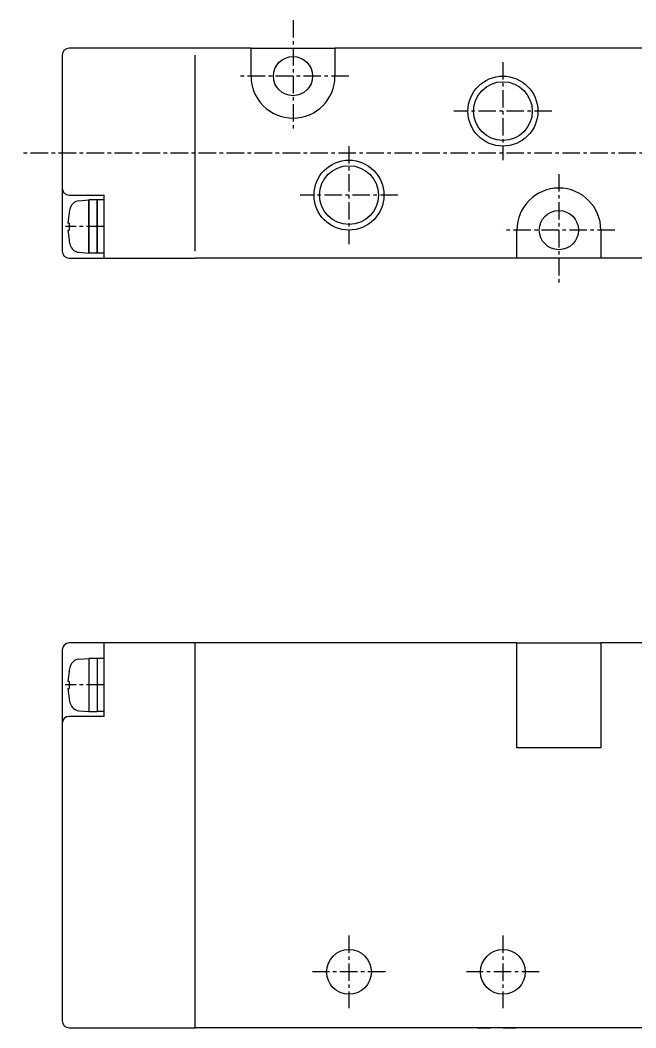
# Model space of a CAD drawing. Extents: x 1 to 116, y 0 to 149.
# Drawn here: x 27.8 to 71.8, y 76.8 to 148.8 of the extents above; entities that cross this region are included whole.
import ezdxf

# ---------------------------------------------------------------- set-up
doc = ezdxf.new("R2010")
doc.units = 0
doc.linetypes.add('CENTER', pattern=[2, 1.25, -0.25, 0.25, -0.25])
doc.layers.get('0').update_dxf_attribs({"linetype": 'CONTINUOUS'})
doc.layers.add('CENTER', color=1, linetype='CENTER')

msp = doc.modelspace()

# ---------------------------------------------------------------- linework, layer by layer
at = {"color": 7, "linetype": 'CONTINUOUS'}
for p, q in [((30.799, 146.296), (30.799, 136.796)), ((40.299, 146.796), (31.299, 146.796)), ((44.299, 146.796), (40.299, 146.796)), ((40.299, 132.296), (40.299, 146.296)), ((44.299, 146.796), (50.299, 146.796)), ((44.299, 144.796), (44.299, 146.796)), ((50.299, 146.796), (50.299, 144.796)), ((73.299, 146.796), (50.299, 146.796)), ((30.799, 136.796), (30.799, 134.046)), ((31.299, 136.296), (33.799, 136.296)), ((33.799, 131.796), (33.799, 136.296)), ((31.992, 135.884), (32.699, 135.946)), ((32.699, 135.946), (32.699, 132.146)), ((33.299, 135.946), (32.699, 135.946)), ((32.699, 132.146), (32.699, 135.946)), ((33.299, 135.946), (33.299, 132.146)), ((33.799, 135.946), (33.299, 135.946)), ((33.299, 132.146), (33.299, 135.946)), ((31.301, 135.018), (31.296, 135.022)), ((30.799, 134.046), (30.799, 132.296)), ((31.301, 134.298), (31.212, 134.298)), ((31.212, 133.793), (31.301, 133.793)), ((63.299, 131.796), (63.299, 133.796)), ((69.299, 133.796), (69.299, 131.796)), ((31.296, 133.069), (31.301, 133.074)), ((31.299, 131.796), (33.799, 131.796)), ((31.992, 132.208), (32.699, 132.146)), ((33.299, 132.146), (32.699, 132.146)), ((33.799, 132.146), (33.299, 132.146)), ((33.799, 131.796), (40.299, 131.796)), ((63.299, 131.796), (40.299, 131.796)), ((69.299, 131.796), (63.299, 131.796)), ((73.299, 131.796), (69.299, 131.796)), ((30.799, 103.796), (30.799, 101.296)), ((40.299, 104.296), (31.299, 104.296)), ((33.799, 99.046), (33.799, 104.296)), ((40.299, 76.796), (40.299, 104.296)), ((63.299, 104.296), (40.299, 104.296)), ((63.299, 96.796), (63.299, 104.296)), ((63.299, 104.296), (69.299, 104.296)), ((65.621, 104.296), (66.049, 104.296)), ((65.689, 104.296), (66.422, 104.296)), ((66.049, 104.296), (66.667, 104.296)), ((66.422, 104.296), (66.579, 104.296)), ((66.579, 104.296), (66.653, 104.296)), ((66.653, 104.296), (66.667, 104.296)), ((69.299, 104.296), (69.299, 96.796)), ((73.299, 104.296), (69.299, 104.296)), ((31.992, 103.134), (32.699, 103.196)), ((32.699, 103.196), (32.699, 99.396)), ((33.299, 103.196), (32.699, 103.196)), ((33.299, 103.196), (33.299, 99.399)), ((33.799, 103.196), (33.299, 103.196)), ((31.301, 102.268), (31.296, 102.272)), ((31.301, 101.548), (31.212, 101.548)), ((30.799, 101.296), (30.799, 98.546)), ((31.212, 101.043), (31.301, 101.043)), ((31.296, 100.319), (31.301, 100.324)), ((31.992, 99.458), (32.699, 99.396)), ((32.699, 99.399), (33.299, 99.399)), ((33.799, 99.396), (33.299, 99.396)), ((33.799, 99.046), (31.299, 99.046)), ((30.799, 98.546), (30.799, 77.296)), ((69.299, 96.796), (63.299, 96.796)), ((31.299, 76.796), (40.299, 76.796)), ((73.299, 76.796), (40.299, 76.796)), ((60.476, 76.796), (60.51, 76.796)), ((60.51, 76.796), (60.636, 76.796)), ((60.636, 76.796), (61.42, 76.796)), ((62.322, 76.796), (62.375, 76.796)), ((62.375, 76.796), (62.541, 76.796)), ((62.541, 76.796), (62.944, 76.796)), ((62.944, 76.796), (63.25, 76.796))]:
    msp.add_line(p, q, dxfattribs=at)
for points in [[(31.301, 134.298, 0), (31.301, 134.295, 0), (31.301, 134.291, 0), (31.301, 134.287, 0), (31.3, 134.283, 0), (31.3, 134.279, 0), (31.3, 134.275, 0), (31.3, 134.271, 0), (31.3, 134.267, 0), (31.3, 134.263, 0), (31.299, 134.259, 0), (31.299, 134.255, 0), (31.299, 134.251, 0), (31.299, 134.247, 0), (31.299, 134.243, 0), (31.299, 134.239, 0), (31.299, 134.235, 0), (31.299, 134.231, 0), (31.298, 134.228, 0), (31.298, 134.224, 0), (31.298, 134.22, 0), (31.298, 134.216, 0), (31.298, 134.212, 0), (31.298, 134.208, 0), (31.298, 134.204, 0), (31.298, 134.2, 0), (31.297, 134.196, 0), (31.297, 134.192, 0), (31.297, 134.188, 0), (31.297, 134.184, 0), (31.297, 134.18, 0), (31.297, 134.176, 0), (31.297, 134.172, 0), (31.297, 134.168, 0), (31.297, 134.164, 0), (31.297, 134.16, 0), (31.297, 134.156, 0), (31.297, 134.153, 0), (31.297, 134.149, 0), (31.296, 134.145, 0), (31.296, 134.141, 0), (31.296, 134.137, 0), (31.296, 134.133, 0), (31.296, 134.129, 0), (31.296, 134.125, 0), (31.296, 134.121, 0), (31.296, 134.117, 0), (31.296, 134.113, 0), (31.296, 134.109, 0), (31.296, 134.105, 0), (31.296, 134.101, 0), (31.296, 134.097, 0), (31.296, 134.093, 0), (31.296, 134.089, 0), (31.296, 134.085, 0), (31.296, 134.082, 0), (31.296, 134.078, 0), (31.296, 134.074, 0), (31.296, 134.07, 0), (31.296, 134.066, 0), (31.296, 134.062, 0), (31.296, 134.058, 0), (31.296, 134.054, 0), (31.296, 134.05, 0), (31.296, 134.046, 0), (31.296, 134.042, 0), (31.296, 134.038, 0), (31.296, 134.034, 0), (31.296, 134.03, 0), (31.296, 134.026, 0), (31.296, 134.022, 0), (31.296, 134.018, 0), (31.296, 134.014, 0), (31.296, 134.01, 0), (31.296, 134.007, 0), (31.296, 134.003, 0), (31.296, 133.999, 0), (31.296, 133.995, 0), (31.296, 133.991, 0), (31.296, 133.987, 0), (31.296, 133.983, 0), (31.296, 133.979, 0), (31.296, 133.975, 0), (31.296, 133.971, 0), (31.296, 133.967, 0), (31.296, 133.963, 0), (31.296, 133.959, 0), (31.296, 133.955, 0), (31.296, 133.951, 0), (31.296, 133.947, 0), (31.297, 133.943, 0), (31.297, 133.939, 0), (31.297, 133.935, 0), (31.297, 133.932, 0), (31.297, 133.928, 0), (31.297, 133.924, 0), (31.297, 133.92, 0), (31.297, 133.916, 0), (31.297, 133.912, 0), (31.297, 133.908, 0), (31.297, 133.904, 0), (31.297, 133.9, 0), (31.297, 133.896, 0), (31.298, 133.892, 0), (31.298, 133.888, 0), (31.298, 133.884, 0), (31.298, 133.88, 0), (31.298, 133.876, 0), (31.298, 133.872, 0), (31.298, 133.868, 0), (31.298, 133.864, 0), (31.299, 133.861, 0), (31.299, 133.857, 0), (31.299, 133.853, 0), (31.299, 133.849, 0), (31.299, 133.845, 0), (31.299, 133.841, 0), (31.299, 133.837, 0), (31.299, 133.833, 0), (31.3, 133.829, 0), (31.3, 133.825, 0), (31.3, 133.821, 0), (31.3, 133.817, 0), (31.3, 133.813, 0), (31.3, 133.809, 0), (31.301, 133.805, 0), (31.301, 133.801, 0), (31.301, 133.797, 0), (31.301, 133.793, 0)], [(31.301, 101.548, 0), (31.301, 101.545, 0), (31.301, 101.541, 0), (31.301, 101.537, 0), (31.3, 101.533, 0), (31.3, 101.529, 0), (31.3, 101.525, 0), (31.3, 101.521, 0), (31.3, 101.517, 0), (31.3, 101.513, 0), (31.299, 101.509, 0), (31.299, 101.505, 0), (31.299, 101.501, 0), (31.299, 101.497, 0), (31.299, 101.493, 0), (31.299, 101.489, 0), (31.299, 101.485, 0), (31.299, 101.481, 0), (31.298, 101.478, 0), (31.298, 101.474, 0), (31.298, 101.47, 0), (31.298, 101.466, 0), (31.298, 101.462, 0), (31.298, 101.458, 0), (31.298, 101.454, 0), (31.298, 101.45, 0), (31.297, 101.446, 0), (31.297, 101.442, 0), (31.297, 101.438, 0), (31.297, 101.434, 0), (31.297, 101.43, 0), (31.297, 101.426, 0), (31.297, 101.422, 0), (31.297, 101.418, 0), (31.297, 101.414, 0), (31.297, 101.41, 0), (31.297, 101.406, 0), (31.297, 101.403, 0), (31.297, 101.399, 0), (31.296, 101.395, 0), (31.296, 101.391, 0), (31.296, 101.387, 0), (31.296, 101.383, 0), (31.296, 101.379, 0), (31.296, 101.375, 0), (31.296, 101.371, 0), (31.296, 101.367, 0), (31.296, 101.363, 0), (31.296, 101.359, 0), (31.296, 101.355, 0), (31.296, 101.351, 0), (31.296, 101.347, 0), (31.296, 101.343, 0), (31.296, 101.339, 0), (31.296, 101.335, 0), (31.296, 101.332, 0), (31.296, 101.328, 0), (31.296, 101.324, 0), (31.296, 101.32, 0), (31.296, 101.316, 0), (31.296, 101.312, 0), (31.296, 101.308, 0), (31.296, 101.304, 0), (31.296, 101.3, 0), (31.296, 101.296, 0), (31.296, 101.292, 0), (31.296, 101.288, 0), (31.296, 101.284, 0), (31.296, 101.28, 0), (31.296, 101.276, 0), (31.296, 101.272, 0), (31.296, 101.268, 0), (31.296, 101.264, 0), (31.296, 101.26, 0), (31.296, 101.257, 0), (31.296, 101.253, 0), (31.296, 101.249, 0), (31.296, 101.245, 0), (31.296, 101.241, 0), (31.296, 101.237, 0), (31.296, 101.233, 0), (31.296, 101.229, 0), (31.296, 101.225, 0), (31.296, 101.221, 0), (31.296, 101.217, 0), (31.296, 101.213, 0), (31.296, 101.209, 0), (31.296, 101.205, 0), (31.296, 101.201, 0), (31.296, 101.197, 0), (31.297, 101.193, 0), (31.297, 101.189, 0), (31.297, 101.185, 0), (31.297, 101.182, 0), (31.297, 101.178, 0), (31.297, 101.174, 0), (31.297, 101.17, 0), (31.297, 101.166, 0), (31.297, 101.162, 0), (31.297, 101.158, 0), (31.297, 101.154, 0), (31.297, 101.15, 0), (31.297, 101.146, 0), (31.298, 101.142, 0), (31.298, 101.138, 0), (31.298, 101.134, 0), (31.298, 101.13, 0), (31.298, 101.126, 0), (31.298, 101.122, 0), (31.298, 101.118, 0), (31.298, 101.114, 0), (31.299, 101.111, 0), (31.299, 101.107, 0), (31.299, 101.103, 0), (31.299, 101.099, 0), (31.299, 101.095, 0), (31.299, 101.091, 0), (31.299, 101.087, 0), (31.299, 101.083, 0), (31.3, 101.079, 0), (31.3, 101.075, 0), (31.3, 101.071, 0), (31.3, 101.067, 0), (31.3, 101.063, 0), (31.3, 101.059, 0), (31.301, 101.055, 0), (31.301, 101.051, 0), (31.301, 101.047, 0), (31.301, 101.043, 0)]]:
    msp.add_polyline3d(points, dxfattribs=at)
for centre, radius in [((47.299, 144.796), 1.4), ((62.299, 142.296), 2.1), ((51.299, 136.296), 2.1), ((66.299, 133.796), 1.4), ((51.299, 80.796), 1.6), ((62.299, 80.796), 1.6)]:
    msp.add_circle(centre, radius, dxfattribs=at)
at = {"color": 3, "linetype": 'CONTINUOUS'}
for centre in [(62.299, 142.296), (51.299, 136.296)]:
    msp.add_circle(centre, 2.5, dxfattribs=at)
at = {"color": 7, "linetype": 'CONTINUOUS'}
for centre, radius, start, end in [((31.299, 146.296), 0.5, 90, 180), ((47.299, 144.796), 3, 180, 0), ((31.299, 136.796), 0.5, 180, 270), ((66.299, 133.796), 3, 0, 180), ((36.199, 134.046), 5, 164.61485, 168.738), ((32.053, 135.187), 0.7, 95, 164.61485), ((36.199, 134.046), 4.994, 168.77815, 177.10163), ((36.199, 134.046), 4.994, 182.89837, 191.22185), ((36.199, 134.046), 5, 191.262, 195.38515), ((32.053, 132.905), 0.7, 195.38515, 265), ((31.299, 132.296), 0.5, 180, 270), ((31.299, 103.796), 0.5, 90, 180), ((32.053, 102.437), 0.7, 95, 164.61485), ((36.199, 101.296), 4.994, 168.77815, 177.10163), ((36.199, 101.296), 5, 164.61485, 168.738), ((36.199, 101.296), 4.994, 182.89837, 191.22185), ((36.199, 101.296), 5, 191.262, 195.38515), ((32.053, 100.155), 0.7, 195.38515, 265), ((31.299, 98.546), 0.5, 90, 180), ((31.299, 77.296), 0.5, 180, 270)]:
    msp.add_arc(centre, radius, start, end, dxfattribs=at)
at = {"layer": 'CENTER', "color": 1, "linetype": 'CENTER'}
for p, q in [((47.299, 148.796), (47.299, 140.796)), ((62.299, 145.796), (62.299, 138.796)), ((51.299, 144.796), (43.299, 144.796)), ((65.799, 142.296), (58.799, 142.296)), ((51.299, 139.796), (51.299, 132.796)), ((115.799, 139.296), (27.799, 139.296)), ((66.299, 137.796), (66.299, 129.796)), ((54.799, 136.296), (47.799, 136.296)), ((33.799, 134.046), (31.052, 134.046)), ((70.299, 133.796), (62.299, 133.796)), ((33.799, 101.296), (31.024, 101.296)), ((51.299, 83.396), (51.299, 78.196)), ((62.299, 83.396), (62.299, 78.196)), ((53.899, 80.796), (48.699, 80.796)), ((64.899, 80.796), (59.699, 80.796))]:
    msp.add_line(p, q, dxfattribs=at)

doc.saveas('drawing.dxf')
